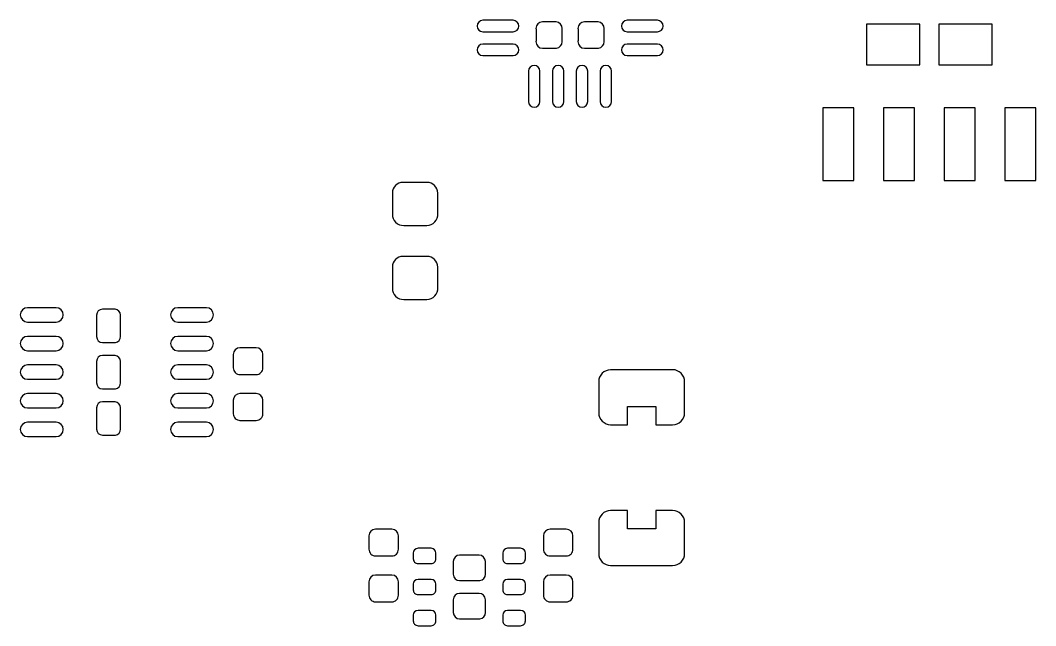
# Model space of a CAD drawing. Extents: x -100 to 100, y -100 to 100.
# Drawn here: x 19.27 to 40.55, y -15.67 to -2.99 of the extents above; entities that cross this region are included whole.
import ezdxf

# ---------------------------------------------------------------- set-up
doc = ezdxf.new("R2010")
doc.units = 0
doc.header["$MEASUREMENT"] = 0
doc.layers.get('0').update_dxf_attribs({"linetype": 'CONTINUOUS'})

msp = doc.modelspace()

# ---------------------------------------------------------------- linework, layer by layer
for points in [[(29.595, -3.233, 1), (29.595, -2.993), (29.595, -2.993), (28.959001, -2.993), (28.959001, -2.993, 1), (28.959001, -3.233), (28.959001, -3.233), (29.595, -3.233)], [(30.488, -3.027), (30.212, -3.027), (30.212, -3.027, 0.411749), (30.075, -3.165), (30.075, -3.165, 0.011215), (30.075, -3.171), (30.075, -3.171), (30.076001, -3.172), (30.076001, -3.172), (30.076001, -3.424), (30.076001, -3.424, 0.028105), (30.075, -3.44), (30.075, -3.44, 0.412718), (30.212, -3.577), (30.212, -3.577), (30.488, -3.577), (30.488, -3.577), (30.505, -3.576), (30.505, -3.576, 0.378994), (30.625, -3.44), (30.625, -3.44), (30.626001, -3.44), (30.626001, -3.44), (30.626001, -3.165), (30.626001, -3.165), (30.625, -3.165), (30.625, -3.165), (30.625, -3.164), (30.625, -3.164, 0.387915), (30.498999, -3.028), (30.498999, -3.028), (30.488, -3.027)], [(31.367998, -3.027), (31.092, -3.027), (31.092, -3.027, 0.411759), (30.955, -3.165), (30.955, -3.165, 0.011215), (30.955, -3.171), (30.955, -3.171), (30.956001, -3.172), (30.956001, -3.172), (30.956001, -3.424), (30.956001, -3.424, 0.028106), (30.955, -3.44), (30.955, -3.44, 0.412728), (31.092, -3.577), (31.092, -3.577), (31.367998, -3.577), (31.367998, -3.577), (31.385, -3.576), (31.385, -3.576, 0.378989), (31.505, -3.44), (31.505, -3.44), (31.505999, -3.44), (31.505999, -3.44), (31.505999, -3.165), (31.505999, -3.165), (31.505, -3.165), (31.505, -3.165), (31.505, -3.164), (31.505, -3.164, 0.387905), (31.378999, -3.028), (31.378999, -3.028), (31.367998, -3.027)], [(32.620002, -3.233, 1), (32.620002, -2.993), (32.620002, -2.993), (31.984001, -2.993), (31.984001, -2.993, 1), (31.984001, -3.233), (31.984001, -3.233), (32.620002, -3.233)], [(29.595, -3.733, 1), (29.595, -3.493), (29.595, -3.493), (28.959001, -3.493), (28.959001, -3.493, 1), (28.959001, -3.733), (28.959001, -3.733), (29.595, -3.733)], [(32.620002, -3.733, 1), (32.620002, -3.493), (32.620002, -3.493), (31.984001, -3.493), (31.984001, -3.493, 1), (31.984001, -3.733), (31.984001, -3.733), (32.620002, -3.733)], [(30.159001, -4.058, 1), (29.919001, -4.058), (29.919001, -4.058), (29.919001, -4.694), (29.919001, -4.694, 1), (30.159001, -4.694), (30.159001, -4.694), (30.159001, -4.058)], [(30.658999, -4.058, 1), (30.418999, -4.058), (30.418999, -4.058), (30.418999, -4.694), (30.418999, -4.694, 1), (30.658999, -4.694), (30.658999, -4.694), (30.658999, -4.058)], [(31.16, -4.058, 1), (30.92, -4.058), (30.92, -4.058), (30.92, -4.694), (30.92, -4.694, 1), (31.16, -4.694), (31.16, -4.694), (31.16, -4.058)], [(31.660002, -4.057, 1), (31.42, -4.057), (31.42, -4.057), (31.42, -4.693), (31.42, -4.693, 1), (31.660002, -4.693), (31.660002, -4.693), (31.660002, -4.057)], [(27.79, -6.387), (27.29, -6.387), (27.29, -6.387), (27.29, -6.388), (27.29, -6.388, 0.412372), (27.065, -6.612), (27.065, -6.612), (27.065, -7.054), (27.065, -7.054, 0.444744), (27.305, -7.287), (27.305, -7.287), (27.79, -7.287), (27.79, -7.287, 0.439741), (28.015, -7.044), (28.015, -7.044), (28.015, -6.612), (28.015, -6.612, 0.413965), (27.79, -6.388), (27.79, -6.388), (27.79, -6.387)], [(27.79, -7.937), (27.29, -7.937), (27.29, -7.937), (27.29, -7.938), (27.29, -7.938, 0.412376), (27.065, -8.162), (27.065, -8.162), (27.065, -8.604), (27.065, -8.604, 0.444738), (27.305, -8.837), (27.305, -8.837), (27.79, -8.837), (27.79, -8.837, 0.439736), (28.015, -8.594), (28.015, -8.594), (28.015, -8.162), (28.015, -8.162, 0.413969), (27.79, -7.938), (27.79, -7.938), (27.79, -7.937)], [(20.016, -9.312, 1), (20.016, -9.012), (20.016, -9.012), (19.415, -9.012), (19.415, -9.012, 1), (19.415, -9.312), (19.415, -9.312), (20.016, -9.312)], [(21.241001, -9.043), (20.989001, -9.043), (20.989001, -9.043, 0.411607), (20.863, -9.170001), (20.863, -9.170001, 0.012246), (20.863, -9.176), (20.863, -9.176), (20.864001, -9.177), (20.864001, -9.177), (20.864001, -9.599999), (20.864001, -9.599999, 0.030686), (20.863, -9.615001), (20.863, -9.615001, 0.412686), (20.989001, -9.741), (20.989001, -9.741), (21.241001, -9.741), (21.241001, -9.741), (21.258, -9.739999), (21.258, -9.739999, 0.377468), (21.367, -9.615001), (21.367, -9.615001), (21.368, -9.615001), (21.368, -9.615001), (21.368, -9.170001), (21.368, -9.170001), (21.367, -9.170001), (21.367, -9.170001), (21.367, -9.169), (21.367, -9.169, 0.387182), (21.252, -9.044), (21.252, -9.044), (21.241001, -9.043)], [(23.166001, -9.312, 1), (23.166001, -9.012), (23.166001, -9.012), (22.565, -9.012), (22.565, -9.012, 1), (22.565, -9.312), (22.565, -9.312), (23.166001, -9.312)], [(20.016, -9.912, 1), (20.016, -9.612), (20.016, -9.612), (19.415, -9.612), (19.415, -9.612, 1), (19.415, -9.912), (19.415, -9.912), (20.016, -9.912)], [(23.166001, -9.912, 1), (23.166001, -9.612), (23.166001, -9.612), (22.565, -9.612), (22.565, -9.612, 1), (22.565, -9.912), (22.565, -9.912), (23.166001, -9.912)], [(24.35, -9.992, 0.414117), (24.21, -9.852), (24.21, -9.852), (23.87, -9.852), (23.87, -9.852, 0.412846), (23.73, -9.992), (23.73, -9.992), (23.73, -10.272), (23.73, -10.272, 0.414304), (23.87, -10.412), (23.87, -10.412), (24.21, -10.412), (24.21, -10.412, 0.415586), (24.35, -10.272), (24.35, -10.272), (24.35, -9.992)], [(20.016, -10.512, 1), (20.016, -10.212), (20.016, -10.212), (19.415, -10.212), (19.415, -10.212, 1), (19.415, -10.512), (19.415, -10.512), (20.016, -10.512)], [(21.241001, -10.013), (20.989001, -10.013), (20.989001, -10.013, 0.411609), (20.863, -10.14), (20.863, -10.14, 0.012248), (20.863, -10.146), (20.863, -10.146), (20.864001, -10.147), (20.864001, -10.147), (20.864001, -10.57), (20.864001, -10.57, 0.030684), (20.863, -10.585), (20.863, -10.585, 0.412684), (20.989001, -10.711), (20.989001, -10.711), (21.241001, -10.711), (21.241001, -10.711), (21.258, -10.71), (21.258, -10.71, 0.377467), (21.367, -10.585), (21.367, -10.585), (21.368, -10.585), (21.368, -10.585), (21.368, -10.14), (21.368, -10.14), (21.367, -10.14), (21.367, -10.14), (21.367, -10.139), (21.367, -10.139, 0.387183), (21.252, -10.014), (21.252, -10.014), (21.241001, -10.013)], [(23.166001, -10.512, 1), (23.166001, -10.212), (23.166001, -10.212), (22.565, -10.212), (22.565, -10.212, 1), (22.565, -10.512), (22.565, -10.512), (23.166001, -10.512)], [(33.19, -10.562, 0.41428), (32.94, -10.312001), (32.94, -10.312001), (31.64, -10.312001), (31.64, -10.312001, 0.413444), (31.39, -10.562), (31.39, -10.562), (31.39, -11.212), (31.39, -11.212, 0.414275), (31.64, -11.462001), (31.64, -11.462001), (31.99, -11.462001), (31.99, -11.462001), (31.99, -11.079), (31.99, -11.079), (32.589998, -11.079), (32.589998, -11.079), (32.589998, -11.462001), (32.589998, -11.462001), (32.94, -11.462001), (32.94, -11.462001, 0.415782), (33.19, -11.212), (33.19, -11.212), (33.19, -10.562)], [(20.016, -11.112, 1), (20.016, -10.812001), (20.016, -10.812001), (19.415, -10.812001), (19.415, -10.812001, 1), (19.415, -11.112), (19.415, -11.112), (20.016, -11.112)], [(23.166001, -11.112, 1), (23.166001, -10.812001), (23.166001, -10.812001), (22.565, -10.812001), (22.565, -10.812001, 1), (22.565, -11.112), (22.565, -11.112), (23.166001, -11.112)], [(24.35, -10.952, 0.414117), (24.21, -10.812001), (24.21, -10.812001), (23.87, -10.812001), (23.87, -10.812001, 0.412846), (23.73, -10.952), (23.73, -10.952), (23.73, -11.232), (23.73, -11.232, 0.414306), (23.87, -11.372), (23.87, -11.372), (24.21, -11.372), (24.21, -11.372, 0.415589), (24.35, -11.232), (24.35, -11.232), (24.35, -10.952)], [(21.241001, -10.982999), (20.989001, -10.982999), (20.989001, -10.982999, 0.411594), (20.863, -11.11), (20.863, -11.11, 0.012247), (20.863, -11.116), (20.863, -11.116), (20.864001, -11.117001), (20.864001, -11.117001), (20.864001, -11.54), (20.864001, -11.54, 0.030684), (20.863, -11.555), (20.863, -11.555, 0.412698), (20.989001, -11.681), (20.989001, -11.681), (21.241001, -11.681), (21.241001, -11.681), (21.258, -11.68), (21.258, -11.68, 0.377465), (21.367, -11.555), (21.367, -11.555), (21.368, -11.555), (21.368, -11.555), (21.368, -11.11), (21.368, -11.11), (21.367, -11.11), (21.367, -11.11), (21.367, -11.109), (21.367, -11.109, 0.387187), (21.252, -10.984), (21.252, -10.984), (21.241001, -10.982999)], [(20.016, -11.712, 1), (20.016, -11.412001), (20.016, -11.412001), (19.415, -11.412001), (19.415, -11.412001, 1), (19.415, -11.712), (19.415, -11.712), (20.016, -11.712)], [(23.166001, -11.712, 1), (23.166001, -11.412001), (23.166001, -11.412001), (22.565, -11.412001), (22.565, -11.412001, 1), (22.565, -11.712), (22.565, -11.712), (23.166001, -11.712)], [(33.19, -13.512, 0.414949), (32.94, -13.262), (32.94, -13.262), (32.589998, -13.262), (32.589998, -13.262), (32.589998, -13.645), (32.589998, -13.645), (31.99, -13.645), (31.99, -13.645), (31.99, -13.262), (31.99, -13.262), (31.64, -13.262), (31.64, -13.262, 0.413447), (31.39, -13.512), (31.39, -13.512), (31.39, -14.162001), (31.39, -14.162001, 0.41427), (31.64, -14.412), (31.64, -14.412), (32.94, -14.412), (32.94, -14.412, 0.41511), (33.19, -14.162001), (33.19, -14.162001), (33.19, -13.512)], [(27.192, -13.792, 0.414092), (27.052, -13.652), (27.052, -13.652), (26.712, -13.652), (26.712, -13.652, 0.412851), (26.572, -13.792), (26.572, -13.792), (26.572, -14.072), (26.572, -14.072, 0.414332), (26.712, -14.212001), (26.712, -14.212001), (27.052, -14.212001), (27.052, -14.212001, 0.415584), (27.192, -14.072), (27.192, -14.072), (27.192, -13.792)], [(30.85, -13.792, 0.414102), (30.71, -13.652), (30.71, -13.652), (30.37, -13.652), (30.37, -13.652, 0.412841), (30.23, -13.792), (30.23, -13.792), (30.23, -14.072), (30.23, -14.072, 0.414322), (30.37, -14.212001), (30.37, -14.212001), (30.71, -14.212001), (30.71, -14.212001, 0.415594), (30.85, -14.072), (30.85, -14.072), (30.85, -13.792)], [(27.978, -14.152, 0.414039), (27.878, -14.052), (27.878, -14.052), (27.602, -14.052), (27.602, -14.052, 0.412305), (27.502, -14.152), (27.502, -14.152), (27.502, -14.272), (27.502, -14.272, 0.414382), (27.602, -14.372), (27.602, -14.372), (27.878, -14.372), (27.878, -14.372, 0.416138), (27.978, -14.272), (27.978, -14.272), (27.978, -14.152)], [(29.014001, -14.328, 0.413085), (28.881001, -14.195), (28.881001, -14.195), (28.473999, -14.195), (28.473999, -14.195, 0.41058), (28.34, -14.328), (28.34, -14.328), (28.340999, -14.329), (28.340999, -14.329), (28.340999, -14.585), (28.340999, -14.585, 0.020215), (28.34, -14.596), (28.34, -14.596, 0.413639), (28.473999, -14.729), (28.473999, -14.729), (28.881001, -14.729), (28.881001, -14.729), (28.898999, -14.728), (28.898999, -14.728, 0.377392), (29.015, -14.596), (29.015, -14.596), (29.015, -14.329), (29.015, -14.329), (29.014001, -14.328)], [(29.853, -14.152, 0.41406), (29.753, -14.052), (29.753, -14.052), (29.477, -14.052), (29.477, -14.052, 0.412283), (29.377, -14.152), (29.377, -14.152), (29.377, -14.272), (29.377, -14.272, 0.414361), (29.477, -14.372), (29.477, -14.372), (29.753, -14.372), (29.753, -14.372, 0.416159), (29.853, -14.272), (29.853, -14.272), (29.853, -14.152)], [(27.192, -14.752, 0.414092), (27.052, -14.612), (27.052, -14.612), (26.712, -14.612), (26.712, -14.612, 0.412851), (26.572, -14.752), (26.572, -14.752), (26.572, -15.032), (26.572, -15.032, 0.414332), (26.712, -15.172), (26.712, -15.172), (27.052, -15.172), (27.052, -15.172, 0.415584), (27.192, -15.032), (27.192, -15.032), (27.192, -14.752)], [(30.85, -14.752, 0.414102), (30.71, -14.612), (30.71, -14.612), (30.37, -14.612), (30.37, -14.612, 0.412841), (30.23, -14.752), (30.23, -14.752), (30.23, -15.032), (30.23, -15.032, 0.414322), (30.37, -15.172), (30.37, -15.172), (30.71, -15.172), (30.71, -15.172, 0.415594), (30.85, -15.032), (30.85, -15.032), (30.85, -14.752)], [(27.978, -14.802, 0.414053), (27.878, -14.702), (27.878, -14.702), (27.602, -14.702), (27.602, -14.702, 0.412319), (27.502, -14.802), (27.502, -14.802), (27.502, -14.922), (27.502, -14.922, 0.414368), (27.602, -15.022001), (27.602, -15.022001), (27.878, -15.022001), (27.878, -15.022001, 0.416123), (27.978, -14.922), (27.978, -14.922), (27.978, -14.802)], [(29.853, -14.802, 0.414075), (29.753, -14.702), (29.753, -14.702), (29.477, -14.702), (29.477, -14.702, 0.412298), (29.377, -14.802), (29.377, -14.802), (29.377, -14.922), (29.377, -14.922, 0.414346), (29.477, -15.022001), (29.477, -15.022001), (29.753, -15.022001), (29.753, -15.022001, 0.416145), (29.853, -14.922), (29.853, -14.922), (29.853, -14.802)], [(29.014001, -15.127999, 0.413085), (28.881001, -14.995), (28.881001, -14.995), (28.473999, -14.995), (28.473999, -14.995, 0.41058), (28.34, -15.127999), (28.34, -15.127999), (28.340999, -15.129), (28.340999, -15.129), (28.340999, -15.385), (28.340999, -15.385, 0.020215), (28.34, -15.396), (28.34, -15.396, 0.413637), (28.473999, -15.529), (28.473999, -15.529), (28.881001, -15.529), (28.881001, -15.529), (28.898999, -15.528), (28.898999, -15.528, 0.377388), (29.015, -15.396), (29.015, -15.396), (29.015, -15.129), (29.015, -15.129), (29.014001, -15.127999)], [(27.978, -15.452001, 0.414046), (27.878, -15.352), (27.878, -15.352), (27.602, -15.352), (27.602, -15.352, 0.412312), (27.502, -15.452001), (27.502, -15.452001), (27.502, -15.572001), (27.502, -15.572001, 0.414375), (27.602, -15.672001), (27.602, -15.672001), (27.878, -15.672001), (27.878, -15.672001, 0.41613), (27.978, -15.572001), (27.978, -15.572001), (27.978, -15.452001)], [(29.853, -15.452001, 0.414067), (29.753, -15.352), (29.753, -15.352), (29.477, -15.352), (29.477, -15.352, 0.412291), (29.377, -15.452001), (29.377, -15.452001), (29.377, -15.572001), (29.377, -15.572001, 0.414353), (29.477, -15.672001), (29.477, -15.672001), (29.753, -15.672001), (29.753, -15.672001, 0.416152), (29.853, -15.572001), (29.853, -15.572001), (29.853, -15.452001)]]:
    msp.add_lwpolyline(points, format="xyb")
for points in [[(38.120002, -3.075), (37.003, -3.075), (37.003, -3.075), (37.003, -3.925), (37.003, -3.925), (38.120002, -3.925), (38.120002, -3.925), (38.120002, -3.075)], [(39.637, -3.075), (38.52, -3.075), (38.52, -3.075), (38.52, -3.925), (38.52, -3.925), (39.637, -3.925), (39.637, -3.925), (39.637, -3.075)], [(36.740002, -4.825), (36.090002, -4.825), (36.090002, -4.825), (36.090002, -6.35), (36.090002, -6.35), (36.740002, -6.35), (36.740002, -6.35), (36.740002, -4.825)], [(38.01, -4.825), (37.360002, -4.825), (37.360002, -4.825), (37.360002, -6.35), (37.360002, -6.35), (38.01, -6.35), (38.01, -6.35), (38.01, -4.825)], [(39.28, -4.825), (38.630002, -4.825), (38.630002, -4.825), (38.630002, -6.35), (38.630002, -6.35), (39.28, -6.35), (39.28, -6.35), (39.28, -4.825)], [(40.55, -4.825), (39.9, -4.825), (39.9, -4.825), (39.9, -6.35), (39.9, -6.35), (40.55, -6.35), (40.55, -6.35), (40.55, -4.825)]]:
    msp.add_lwpolyline(points)

doc.saveas('drawing.dxf')
